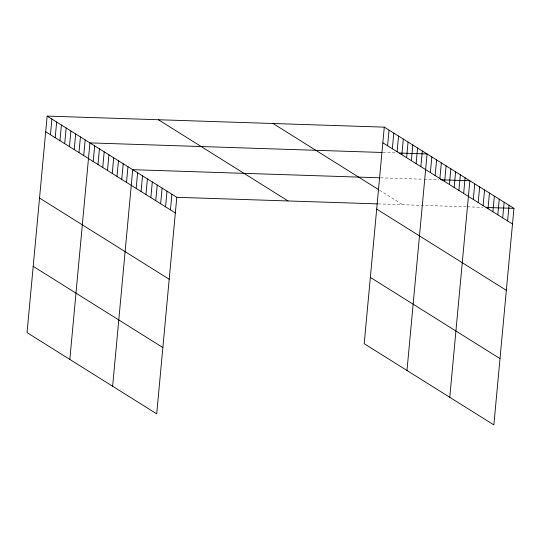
<?xml version="1.0" encoding="UTF-8"?>
<svg xmlns="http://www.w3.org/2000/svg" width="541" height="541" viewBox="0 0 541 541"><rect width="100%" height="100%" fill="white"/><g stroke="black" fill="none" stroke-linecap="round" stroke-linejoin="round"><path stroke-width="0.41" stroke-dasharray="2.71 2.03" d="M382.9 152.501L396.81 152.954M380.695 177.827L423.231 179.22M424.049 179.247L438.778 179.734M378.247 203.916L466.504 206.811M467.323 206.838L482.863 207.345M379.599 190.249L402.693 204.714"/><path stroke-width="0.81" d="M47.141 116.092L27.05 332.634L156.714 413.851L176.799 197.309L47.141 116.092L384.286 127.149L513.95 208.366L493.859 424.908L364.201 343.691L384.286 127.149M50.441 134.723L51.895 119.067M55.196 137.698L56.649 122.05M59.95 140.68L61.404 125.025M64.704 143.656L66.158 128.001M69.458 146.631L70.912 130.983M74.212 149.614L75.666 133.958M78.966 152.589L80.42 136.934M83.72 155.571L85.174 139.916M69.836 359.44L89.928 142.892L382.081 152.474M93.228 161.522L94.682 145.867M97.982 164.505L99.436 148.849M102.736 167.48L104.19 151.825M107.49 170.456L108.944 154.807M112.244 173.438L113.698 157.783M116.998 176.413L118.452 160.758M121.752 179.389L123.206 163.74M126.506 182.371L127.96 166.716M112.629 386.24L132.714 169.691L379.877 177.8M136.163 188.417L137.61 172.762M141.059 191.487L142.513 175.832M145.955 194.55L147.409 178.902M150.858 197.621L152.305 181.965M155.754 200.691L157.208 185.036M160.65 203.754L162.104 188.106M165.553 206.824L167.007 191.169M170.449 209.894L171.903 194.239M387.593 145.779L389.04 130.124M392.347 148.755L393.794 133.1M397.101 151.737L398.548 136.082M401.855 154.712L403.302 139.057M406.609 157.688L408.063 142.04M411.363 160.67L412.817 145.015M416.117 163.646L417.571 147.991M420.871 166.621L422.325 150.973M406.988 370.49L427.079 153.948L399.265 153.035M430.379 172.579L431.833 156.924M435.133 175.561L436.587 159.906M439.887 178.537L441.341 162.882M444.641 181.512L446.095 165.864M449.395 184.495L450.849 168.839M454.149 187.47L455.603 171.815M458.903 190.446L460.357 174.797M463.657 193.428L465.111 177.773M449.774 397.297L469.865 180.748L440.415 179.788M473.314 199.473L474.761 183.818M478.21 202.544L479.664 186.888M483.106 205.607L484.56 189.952M488.009 208.677L489.456 193.022M492.905 211.747L494.359 196.092M497.801 214.811L499.255 199.162M502.704 217.881L504.151 202.226M507.6 220.951L509.054 205.296M176.799 197.309L377.402 203.889M486.136 207.453L513.95 208.366M382.839 142.804L512.496 224.021M273.029 123.497L378.2 189.377M376.685 209.096L506.349 290.314M158.398 119.737L288.062 200.954M370.348 277.398L500.012 358.615M45.687 131.747L175.345 212.965M39.534 198.04L169.198 279.257M33.197 266.341L162.861 347.559"/></g></svg>
